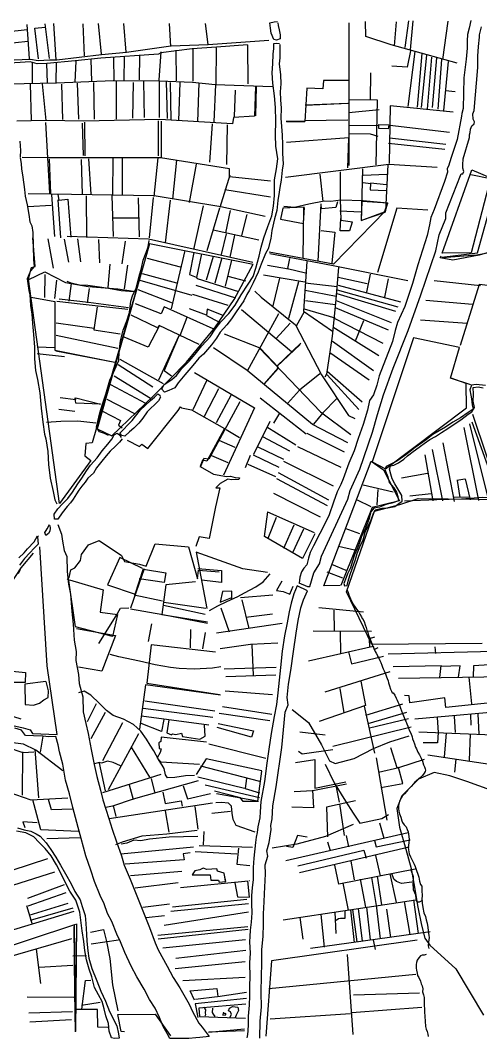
# Model space of a CAD drawing. Extents: x 633026 to 640041, y 824851 to 827423.
# Drawn here: x 636969 to 638109, y 824888 to 827410 of the extents above; entities that cross this region are included whole.
import ezdxf

# ---------------------------------------------------------------- set-up
doc = ezdxf.new("R2010")
doc.units = 0
doc.layers.get('0').update_dxf_attribs({"linetype": 'CONTINUOUS'})

msp = doc.modelspace()

# ---------------------------------------------------------------- linework, layer by layer
at = {"color": 1}
for points in [[(636991.38, 827313.99), (636985.3, 827399.39)], [(637040.63, 827314.86), (637029.82, 827401.1)], [(637057.53, 827312.16), (637051.63, 827401.84)], [(637127.36, 827321.63), (637124.07, 827400.99)], [(637170.05, 827325.79), (637162.3, 827401.5)], [(637230.72, 827330.64), (637225.28, 827401.65)], [(637341.88, 827344.71), (637338.42, 827402.24)], [(637434.04, 827349.52), (637427.5, 827401.62)], [(637782.2, 827403.83), (637782.6, 827050)], [(638051.2, 827303.9), (637887.07, 827349.42), (637824.5, 827369.52), (637823.78, 827406.62)], [(637895.65, 827346.61), (637900.94, 827406.29)], [(637922.26, 827342.24), (637931.28, 827408.04)], [(637935.15, 827337.01), (637942.3, 827408.19)], [(638015.1, 827312.65), (638028.69, 827407.75)], [(636934.61, 827353.95), (636932.91, 827380.92), (636985.46, 827387.02)], [(637013.42, 827314.05), (637004.77, 827389.97), (637029.93, 827392.78)], [(636931.81, 827310.95), (636925.87, 827351.81), (636987.19, 827358.47)], [(637531.44, 827349.23), (637454.59, 827343.49), (637394.14, 827338.87), (637316.43, 827329.52), (637311.31, 827325.86), (637167.7, 827316.31), (637104.8, 827309.64), (637034.03, 827303.08), (637010.43, 827301.87), (636993.27, 827306.59), (636930.34, 827302.84)], [(637584.39, 827359.83), (637434.05, 827348.62), (637341.87, 827345.38), (637231.4, 827330.2), (637169.39, 827324.44), (637058.67, 827311.28), (637040.91, 827310.82), (637013.03, 827309.55), (636993.64, 827312.67), (636932.5, 827309.84)], [(637316.63, 827332), (637312.16, 827261.31)], [(637353.91, 827336.09), (637354.92, 827260.08)], [(637395.71, 827339.57), (637396.32, 827258.82)], [(637453.72, 827341.46), (637452.66, 827251.02)], [(637531.45, 827348.78), (637532.5, 827252.3)], [(637934.96, 827334.08), (637926.72, 827293.71), (637889.12, 827296.36)], [(637946, 827332.43), (637928.68, 827196.56)], [(637963.16, 827327.71), (637951.65, 827194.62)], [(636997.57, 827304.85), (636998.24, 827253.8)], [(637033.81, 827303.08), (637035.12, 827254.51)], [(637057.17, 827305.41), (637056.26, 827255.24)], [(637106.16, 827308.76), (637103.71, 827256.31)], [(637143.23, 827312.84), (637144.62, 827258.2)], [(637199.4, 827317.41), (637200.61, 827260.06)], [(637225.91, 827319.78), (637224.9, 827260.38)], [(637263.89, 827322.31), (637263.11, 827262.01)], [(637975.36, 827323.37), (637961.56, 827193.62)], [(637987.57, 827318.58), (637976.9, 827190)], [(637999.97, 827316.72), (637989.45, 827193.54)], [(638011.94, 827312.83), (638003, 827189.45)], [(638028.65, 827308.1), (638017.43, 827186.49)], [(637836.03, 827279.92), (637835.56, 827212.88)], [(637593.78, 827244.78), (637451.77, 827250.11), (637395.02, 827255.43), (637313.32, 827259.08), (637198.8, 827260.27), (637057.85, 827253.91), (636937.54, 827251.87)], [(636992.86, 827252.82), (636995.18, 827161.75)], [(637022.78, 827252.32), (637032.08, 827161.34)], [(637070.93, 827251.83), (637073.43, 827164.36)], [(637109.81, 827253.92), (637113.01, 827164.66)], [(637150.05, 827255.57), (637151.7, 827164.72)], [(637205.81, 827257.88), (637206.14, 827164.54)], [(637248.35, 827255.97), (637246.82, 827167.1)], [(637274.18, 827258.56), (637275.59, 827169.05)], [(637312.64, 827259.07), (637312.93, 827168.65)], [(637330.19, 827258.4), (637332.53, 827166.43)], [(637339.9, 827255.83), (637341.36, 827162.27)], [(637363.97, 827255.7), (637360.5, 827160.95)], [(637410.55, 827254.51), (637407.77, 827158.65)], [(637451.99, 827250.56), (637448.26, 827158.06)], [(637783.2, 827260.33), (637719.76, 827260.61), (637718.46, 827239.9), (637678.62, 827241.85), (637673.64, 827158.78), (637627.3, 827159.07)], [(637551.02, 827246.47), (637548.85, 827172.43), (637496.48, 827169.27), (637493.99, 827153.49), (637314.34, 827164.39), (637126.35, 827160.11), (637032.08, 827161.34), (636959.9, 827159.71)], [(637500.98, 827237.03), (637498.24, 827171.77)], [(637553.27, 827246.27), (637551.53, 827173.59)], [(638021.96, 827235.81), (638045.83, 827233.42)], [(637779.9, 827203.37), (637674.23, 827199.51)], [(637780.79, 827203.84), (637675.14, 827199.07)], [(637850.06, 827051.56), (637853.35, 827211.77), (637782.26, 827212.4)], [(638041.34, 827181.85), (637884.8, 827197.78), (637882.18, 827055.14)], [(637857.49, 827187.75), (637782.23, 827180.46)], [(637030.79, 827157.05), (637040.98, 826981.28)], [(637121.92, 827154.88), (637124.32, 827074.83)], [(637127.95, 827157.88), (637128.16, 827073.76)], [(637310.11, 827160.96), (637310.36, 827073.91)], [(637317.55, 827159.71), (637317.6, 827070.63)], [(637444.27, 827153.73), (637437.43, 827058.04)], [(637480.74, 827151.29), (637479.57, 827052.3)], [(637672.99, 827157.42), (637627.77, 827157.95)], [(637780.22, 827162.44), (637672.94, 827160.57)], [(637855.29, 827149.26), (637782.88, 827148.08)], [(637857.29, 827151.53), (637881.59, 827150.95), (637879.93, 827140.58), (637857.19, 827142.08), (637857.06, 827151.53)], [(638031.88, 827131.57), (637884.09, 827148.96)], [(637855.43, 827122.27), (637836.01, 827127.41), (637783.36, 827128.96)], [(636967.3, 827110.33), (636969.4, 827087.18), (636968.48, 827071.43)], [(637779.75, 827044.56), (637782.37, 827118.38), (637628.21, 827106.9)], [(638020.28, 827090.03), (637881.08, 827104.38)], [(638023.27, 827101.99), (637883.15, 827118.13)], [(636968.5, 827070.08), (636970.73, 827054.59), (636971.79, 827042.23), (636975, 827021.13), (636978.77, 826990.58), (636980.78, 826974.64), (636985.8, 826952.44), (636989.93, 826929.1), (636991.97, 826910.9), (636997.28, 826900.63), (636999.97, 826884.24), (637000.2, 826850.05), (637001.53, 826817.01), (637002.66, 826799.7), (636993.8, 826789.01), (636985.74, 826769.33), (636987.02, 826757.65), (636989.72, 826740.82), (636992.11, 826730.05), (636994.03, 826703.54), (636996.79, 826681.75), (636999.12, 826658.84), (637001.27, 826631.88), (637003.94, 826600.65), (637003.87, 826571.18), (637006.5, 826542.64), (637011.07, 826519.99), (637017.13, 826487), (637019.88, 826449.47), (637024.61, 826414.89), (637028.83, 826384.58), (637032.13, 826373.38), (637036.6, 826341.5), (637038.59, 826309.8), (637042.41, 826276.11), (637050.05, 826242.47), (637054.14, 826222.51), (637058.99, 826212.68)], [(637588.54, 827011), (637487.17, 827022.26), (637487.13, 827042.05), (637316.04, 827069.49), (637041.4, 827068.79), (636972.78, 827069.91)], [(637040.08, 827066.3), (637043.01, 826980.86)], [(637119.05, 827064.87), (637121.99, 826978.53)], [(637137.25, 827066.9), (637143.58, 826978.81)], [(637197.96, 827068.83), (637197.15, 826976.82)], [(637220.9, 827068.91), (637220.56, 826975.55)], [(637309.52, 827068.95), (637299.54, 826973.45)], [(637355.26, 827063.26), (637345.97, 826966.64)], [(637404.43, 827053.33), (637386.56, 826958.4)], [(637879.08, 827051.5), (637873.16, 826937.6), (637744.65, 826805.89), (637584.78, 826835.72)], [(637625.52, 827021.61), (637881.98, 827053.11), (638001.74, 827046.37)], [(638012.76, 826823.34), (638101.5, 826833.98), (638159.9, 827044.24), (638170.93, 827043.94), (638180.34, 827029.89), (638194.11, 827043.8), (638206.44, 827046.66), (638225.23, 827038.36), (638232.05, 827033.28), (638235.19, 826865.24), (638105.63, 826827.73), (638040.08, 826815.83), (638008.96, 826821.27), (638011.59, 826826.48)], [(638203.41, 827054.95), (638232.67, 827037.56), (638238.48, 826854.7), (638099.55, 826828.1), (638013.69, 826821.11)], [(637487.57, 827026.09), (637462.98, 826946.14)], [(637710.89, 827029.03), (637718.32, 826960.75)], [(637761.43, 827034.65), (637761.43, 826966.49), (637763.02, 826914.55), (637791.41, 826910.88), (637790.97, 826909.75), (637784.51, 826888.29), (637761.34, 826888.44), (637762.95, 826919.28)], [(637816.22, 827042.12), (637812.96, 826913.64), (637870.71, 826935.54), (637878.98, 826956.8), (637815.71, 826961.36)], [(637877.14, 827027.85), (637817.79, 827025.5)], [(638084.96, 827027.72), (638133.93, 827017.57), (638085.29, 826834.21), (638013.53, 826833.03), (638087.28, 827039.23), (638135.94, 827018.5)], [(637818.02, 827007.73), (637836.27, 827005.72), (637835.35, 826989.74), (637874.97, 826988.01)], [(637875.9, 827002.64), (637836.03, 827006.62)], [(637575.29, 826924), (637465.43, 826947.74), (637300.42, 826975.03), (637044.16, 826979.07), (636988.36, 826980.14)], [(637045.98, 826977.52), (637052.96, 826874.37)], [(637061.72, 826977.96), (637063.7, 826964.26), (637086.16, 826966.81), (637093.69, 826872.88)], [(637131.48, 826975.28), (637132.84, 826872.27)], [(637195.59, 826975.67), (637198.73, 826874.04)], [(637298, 826970.73), (637287.84, 826870.94)], [(637588.38, 826971.63), (637475.68, 826989.72)], [(637044.75, 826950.97), (636988.11, 826947.97)], [(637061.44, 826965.13), (637068.3, 826871.2)], [(637260.89, 826970.24), (637262.84, 826873.54)], [(637340.14, 826964.53), (637327.37, 826858.87)], [(637421.99, 826950.09), (637397.32, 826841.8)], [(637672.16, 826947.1), (637619.34, 826944.37), (637613.17, 826917.07), (637670, 826906.13), (637672.85, 826946.2)], [(637621.29, 826949.35), (637648.32, 826946.78), (637683.75, 826955.35), (637721.44, 826963.04), (637738.33, 826961.69), (637762.35, 826965.38), (637817.71, 826963.41), (637878.07, 826957.68), (637871.41, 826933.53), (637813.63, 826914.32), (637815.25, 826961.8)], [(637670.61, 826945.5), (637668.65, 826821.31)], [(637712.99, 826955.51), (637705.87, 826813.25)], [(637754.32, 826959.88), (637750, 826946.55), (637714.73, 826943.16), (637713.68, 826954.17)], [(637196.31, 826920.57), (637260.19, 826920.74)], [(637462.1, 826944.77), (637430.88, 826839.09)], [(637488.5, 826938.6), (637477.08, 826883.11)], [(637529.79, 826929.02), (637516.98, 826876.67)], [(637760.46, 826938.14), (637812.45, 826935.45)], [(637977.95, 826939.88), (637901.86, 826944.28), (637853.8, 826784.84)], [(636989.81, 826768.04), (637029.37, 826787.23), (637080.78, 826760.69), (637136.92, 826750.41), (637210.33, 826744.63), (637254.96, 826738.02), (637146.53, 826363.19), (637130.8, 826362.08), (637128.06, 826331), (637143.29, 826319.28), (637065.95, 826213.44), (636988.67, 826768.92), (636995.94, 826797.36), (637005.58, 826800.19), (636999.7, 826870.97)], [(637545.08, 826809.55), (637286.32, 826867.33), (637084.9, 826874.57)], [(637559.65, 826864.86), (637446.17, 826890.13)], [(637478.24, 826880.88), (637466.54, 826829.89)], [(637499.42, 826877.78), (637487.32, 826822.96)], [(637713.86, 826889.16), (637748.11, 826885.11), (637740.12, 826808.53)], [(637036.39, 826868.75), (637049.95, 826795.6)], [(637077.34, 826867.72), (637088.21, 826810.95)], [(637109.94, 826868.82), (637118.12, 826811.8)], [(637545.37, 826804.61), (637288.72, 826855.88), (637158.67, 826398.22), (637195.12, 826380.48), (637298.4, 826480.14), (637380.3, 826563.32), (637450.26, 826648.15), (637498.83, 826718.07), (637545.13, 826805.96)], [(637162.38, 826866.81), (637164.94, 826809.04)], [(637228.34, 826863.19), (637220.09, 826806.62)], [(637365.28, 826798.64), (637283.79, 826820.05)], [(637376.21, 826839.27), (637342.34, 826695.54)], [(637398.54, 826834.61), (637387.56, 826780.26), (637404.52, 826773.96), (637406.81, 826770.39), (637509.36, 826738.23)], [(637417.48, 826831.49), (637405.43, 826772.62)], [(637446.36, 826824.67), (637429.14, 826766.41)], [(637467.78, 826821.13), (637450.6, 826759.05)], [(637928.98, 826764.46), (637739.75, 826802.23), (637587.08, 826831.48)], [(637635.38, 826819.74), (637630.76, 826794.71), (637675.21, 826784.05)], [(637190.18, 826805.77), (637185.31, 826748.35)], [(637234.07, 826803.65), (637225.63, 826744.61)], [(637491.92, 826815.6), (637476.35, 826751.29)], [(637633.24, 826793.85), (637580.72, 826802.6)], [(637678.44, 826812.21), (637670.16, 826689.74), (637741.89, 826640.3)], [(637756.91, 826797.5), (637749.53, 826709.45), (637741.16, 826627.47), (637727.11, 826533.03), (637722.71, 826525.77)], [(637029.23, 826780.48), (637028.86, 826723.12)], [(637356.35, 826758.93), (637271.47, 826782.1)], [(637527.02, 826763.65), (637483.45, 826775.45)], [(637673.94, 826761.32), (637571.36, 826778.86)], [(637610.82, 826771.51), (637593.96, 826702.68)], [(637828.08, 826756.83), (637756.34, 826772.53)], [(637835.64, 826780.77), (637826.55, 826736.11)], [(637879.65, 826769.21), (637870.8, 826723.88)], [(637058.21, 826766.47), (637053.63, 826721.19)], [(637094.31, 826758.17), (637089.04, 826714.24)], [(637139.24, 826745.27), (637134.31, 826709.66)], [(637394.77, 826728.62), (637265.17, 826765.37)], [(637502.38, 826721.49), (637404.12, 826753.03)], [(637658.18, 826762.23), (637632.84, 826671.25)], [(637674.63, 826759.98), (637753.71, 826750.67)], [(637756.36, 826753.86), (637910.32, 826712.7)], [(638108.89, 826752.17), (637994.19, 826764.59)], [(638240.46, 826739.97), (638105.92, 826755.51), (638058.2, 826604.56)], [(636995.55, 826724.48), (637053.74, 826713.1), (637054.2, 826592.99), (637202.6, 826563.23)], [(637237.05, 826697.52), (637137.22, 826710.82), (637064.68, 826718.87)], [(637345.99, 826709.08), (637260.29, 826742.59)], [(637483.5, 826703.7), (637396.09, 826730.44)], [(637549.84, 826738.99), (637565.33, 826723.9), (637650.14, 826655.28), (637714.98, 826531.75), (637781.76, 826431.4), (637797.61, 826423.52)], [(637674.65, 826741.08), (637751.32, 826726.8)], [(637899.38, 826688.71), (637753.72, 826732.23)], [(637904.64, 826699.35), (637754.27, 826741.68)], [(637235.3, 826693.22), (637124.24, 826705.7), (637058.69, 826713.16)], [(637158.95, 826700.54), (637150.93, 826643.52), (637216.07, 826633.59)], [(637446.7, 826645.85), (637325.42, 826699.81), (637317.77, 826682.84), (637253.79, 826707.19)], [(637471.24, 826678.34), (637431.88, 826694.47), (637429.6, 826679.82), (637387.56, 826695.23)], [(637672.11, 826695.16), (637748.2, 826673.22)], [(637674.99, 826715.67), (637748.45, 826706.07)], [(637880.87, 826642.58), (637749.24, 826697.3)], [(637888.51, 826660.23), (637751.7, 826715.33)], [(638089.25, 826706), (637973.01, 826715.93)], [(637411.45, 826606.7), (637312.31, 826653.53), (637308.32, 826648.52), (637242.91, 826679.15)], [(637311.82, 826519.68), (637362.56, 826629.44), (637365.03, 826629.48), (637381.76, 826674.24)], [(637430.06, 826678.92), (637460.64, 826663.35)], [(637640.68, 826588.58), (637516.25, 826693.11)], [(637607.94, 826682.62), (637530.63, 826541.01)], [(637671.98, 826687.96), (637651.76, 826652.15)], [(637868.04, 826609.34), (637747.33, 826671.64)], [(637151.57, 826646.23), (637057.15, 826659.38)], [(637312.77, 826652.18), (637285.57, 826600.09), (637225.85, 826625.39)], [(637636.81, 826659.61), (637602.45, 826621.81)], [(637856.52, 826578.83), (637743.11, 826650.21)], [(637818.71, 826665.6), (637798.23, 826615.17)], [(638075.71, 826658.57), (637959.93, 826667.38)], [(637209.81, 826596.61), (637057.09, 826629.46)], [(637361.88, 826629.89), (637325.24, 826542.58), (637343.41, 826529.54)], [(637607.43, 826550.8), (637562.5, 826598.12), (637474.32, 826632.49)], [(638085.16, 826506.59), (638034.08, 826523.46), (638056.47, 826599.59), (637942.97, 826623.05), (637840.41, 826315.89), (637873.49, 826298.78), (638074.21, 826450.41), (638073.63, 826510.48), (638036.11, 826523.26)], [(637054.58, 826598.39), (637010.01, 826600.5)], [(637780.41, 826363.45), (637692.53, 826409.08), (637531.06, 826542.82), (637447.09, 826598.62)], [(637561.37, 826598.1), (637712.37, 826439.94), (637787.79, 826383.8)], [(637664.01, 826610.03), (637604.25, 826553.45), (637607.26, 826547.2), (637572.9, 826508.73)], [(637661.8, 826606.85), (637604.26, 826552.78)], [(637843.51, 826541.99), (637742.24, 826613.98)], [(637077.81, 826576.2), (637010.45, 826584.09)], [(637202.84, 826562.33), (637056.48, 826590.32)], [(637323.65, 826509.49), (637216.24, 826569.48)], [(637833.25, 826518.46), (637735.63, 826586)], [(637211.23, 826557.27), (637296.76, 826501.94)], [(637607.68, 826549), (637572.23, 826508.27)], [(637200.8, 826529.24), (637291.51, 826473.97)], [(637429.95, 826516.96), (637396.04, 826444.99)], [(637399.99, 826537.49), (637548.7, 826450.15), (637472.4, 826283.14)], [(637710.67, 826534.16), (637660.14, 826494.13), (637630.22, 826460.45)], [(637815.75, 826463.79), (637728.59, 826540.02)], [(637806.99, 826445.68), (637729.15, 826531.93)], [(637191.86, 826507.52), (637278.4, 826461.43)], [(637459.68, 826497.34), (637423.92, 826428.26)], [(637067.22, 826475.51), (637105.98, 826470.4), (637106.14, 826474.9), (637167.08, 826459.29), (637106.32, 826461.18), (637104.57, 826474.66)], [(637183.34, 826471.65), (637251.52, 826435.88)], [(637491.37, 826482.01), (637453.82, 826412.91)], [(637562.55, 826474.62), (637677.1, 826385.49)], [(637752.2, 826472.63), (637717.79, 826437.76), (637695.22, 826409.57)], [(637103.67, 826440.68), (637064.01, 826446.23)], [(637172.04, 826441.58), (637217.11, 826418.56), (637212.09, 826407.02), (637220.71, 826400.83)], [(637233.27, 826369.96), (637263.84, 826354.17), (637269.61, 826360.09), (637284.6, 826349.72), (637359.84, 826443.83), (637365.57, 826452.68), (637368.08, 826450.02), (637392.66, 826445.17), (637474.69, 826399.24), (637431, 826317.91), (637419.95, 826320.01), (637413.85, 826305.08), (637447.4, 826285.51), (637479.42, 826279.85), (637489.3, 826280.88), (637500.82, 826277.21), (637511.63, 826276.68), (637509.66, 826272.16), (637491.67, 826271.69), (637483.1, 826273.38), (637463.44, 826263), (637452.79, 826252.29), (637463.15, 826251.52), (637451.84, 826204.81), (637436.91, 826126.11), (637411.88, 826130.73), (637403.42, 826106.77)], [(637512.52, 826464.52), (637441.14, 826333.56), (637435.43, 826323.14), (637423.27, 826324.55), (637413.88, 826302.61)], [(637155.34, 826411.67), (637111.18, 826417.38), (637068.68, 826415.92), (637033.85, 826413.44)], [(637586.49, 826416.23), (637546.4, 826334.72)], [(637611.19, 826436.8), (637596.21, 826412.31)], [(638088.82, 826434.18), (638158.18, 826227.87)], [(637478.55, 826396.36), (637511.88, 826376.56)], [(637650.92, 826357.25), (637579.7, 826402.42)], [(638067.41, 826401.39), (638103.92, 826220.76)], [(638081.46, 826410.42), (638127.92, 826224.03)], [(638157.87, 826221.19), (638088.27, 826414.38)], [(637460.68, 826370.26), (637499.83, 826352.55)], [(637636.5, 826342.66), (637569.67, 826377.99)], [(637772.16, 826340.4), (637679.1, 826386.64)], [(637621.7, 826322), (637558.08, 826352.87)], [(637763.9, 826302.28), (637656.15, 826353.72)], [(637988.68, 826347.07), (638014.53, 826219.7)], [(638044.23, 826217.75), (638015.93, 826363.56)], [(637442.51, 826332.23), (637483.01, 826314.32)], [(637538.11, 826332.14), (637525.7, 826301.38)], [(637610.26, 826302.28), (637546.65, 826333.15)], [(637744.27, 826255.68), (637621.54, 826317.05)], [(637760.77, 826010.38), (637720.96, 826009.4), (637837.91, 826317.88), (637868.35, 826296.23), (637907.85, 826219.36), (637840.56, 826203.16), (637762.35, 826010.4)], [(637970.72, 826333.47), (637990.44, 826220.01)], [(637601.57, 826278.77), (637532.78, 826310.03)], [(637729.38, 826207.57), (637603.88, 826274.3)], [(637733.25, 826221.34), (637608.41, 826289.2)], [(637977.86, 826287.49), (637913.48, 826275.88)], [(638050.51, 826271.2), (638070.27, 826274.58)], [(638050.98, 826270.09), (638057.57, 826228.33)], [(638071.17, 826274.15), (638082.93, 826221.81)], [(638112.59, 825866.79), (637839.68, 825863.82), (637776.51, 825994.39), (637846.54, 826193.79), (637908.64, 826210.59), (637954.57, 826225.38), (638104, 826223.77), (638223.96, 826221.99), (638240.21, 826235.26), (638346.57, 826240.28), (638527.89, 826243.37)], [(637892.49, 826240.98), (637818.22, 826258.44)], [(637853.07, 826210.07), (637855.5, 826247.46)], [(637712.44, 826179.01), (637596.72, 826237.76)], [(637838.06, 826204.92), (637804.32, 826221.35)], [(637920.45, 826219.3), (638000.28, 826223.29), (638061.92, 826224.33), (638114.74, 826228.86), (638177.13, 826224.29), (638230.96, 826220.29)], [(637933.72, 826232.45), (637986.22, 826237.52)], [(638081.41, 826229.14), (638041.31, 826227.94)], [(637698.58, 826138.11), (637668.12, 826076.75), (637573.37, 826131.51), (637581.79, 826192.35)], [(637697.42, 826140.34), (637582.26, 826191.46)], [(637602.22, 826178.68), (637581.54, 826126.44)], [(637061.25, 826160.97), (637071, 826137.48), (637073.27, 826119.51), (637077.62, 826096.4), (637083.66, 826081.64), (637085.05, 826044.54), (637088.16, 826013.31), (637092.77, 825988.18), (637096.48, 825945.72), (637099.14, 825914.48), (637102.14, 825874.26), (637107.23, 825846.88), (637106.4, 825824.15), (637112.71, 825789.82), (637114.8, 825767.58), (637123.34, 825734.18), (637124.72, 825697.53), (637130.73, 825668.37), (637136.45, 825643.7), (637144.17, 825603.99), (637151.19, 825566.51), (637158.33, 825536.92), (637167.32, 825503.29), (637173.04, 825478.85), (637187.59, 825433.38), (637196.04, 825406.27), (637206.58, 825374.92), (637218.96, 825340.22), (637225.79, 825317.36), (637241.09, 825282.93), (637255.97, 825246.01), (637272.04, 825204.16), (637288.78, 825162.99), (637302.77, 825125.38), (637309.75, 825107.93), (637332.33, 825067.51), (637347.33, 825038.92), (637364.09, 825013.27), (637387.1, 824973.54), (637395.22, 824954.75), (637411.13, 824925.72), (637418.91, 824915.92), (637428.97, 824903.23), (637436.3, 824893.21), (637413.62, 824890.43), (637403.51, 824889.4), (637386.44, 824887.82), (637361.46, 824888.39), (637339.19, 824888.1), (637332.51, 824900.16), (637322.6, 824918.25), (637313.54, 824939.95), (637302.44, 824963.42), (637288.43, 824984.83), (637275.27, 825010.3), (637257.1, 825040.88), (637243.48, 825067.47), (637227.51, 825101.22), (637217.04, 825127.85), (637207.79, 825146.85), (637195.01, 825177.95), (637184.62, 825198.05), (637176.43, 825221.79), (637166.04, 825242.12), (637152.54, 825276.81), (637143.62, 825305.03), (637131.23, 825340.64), (637119.19, 825383.44), (637111.86, 825410.79), (637099.06, 825460.33), (637090.29, 825493.95), (637080.39, 825528.24), (637073.8, 825567.29), (637065.97, 825598.46), (637062.59, 825615.51), (637056.47, 825636.35), (637039.39, 825635.22), (637024.53, 825636.6), (637001.12, 825637.86), (636981.76, 825638.73), (636971.24, 825652.09), (636954.75, 825656.82)], [(637646.56, 826159.24), (637621, 826101.77)], [(637670.08, 826149.88), (637642.74, 826090.81)], [(637809.47, 826138.39), (637773.52, 826151.41)], [(637084.41, 826024.74), (637089.52, 826030.2), (637093.76, 826049.15), (637104.05, 826054.01), (637117.53, 826071.96), (637120.03, 826087.06), (637137.94, 826110.92), (637163.9, 826121.16), (637219.27, 826084.32), (637227.11, 826069.81), (637264.09, 826062.65), (637280.8, 826057.92), (637302.34, 826112.86), (637385.21, 826105.86), (637401.96, 826046.92), (637407.63, 826026.3), (637409.82, 826047.92), (637461.39, 826043.88)], [(636818.44, 825673.47), (636866, 825666.45), (636872.34, 825680.48), (636975.66, 825657.55), (636992.6, 825652.6), (636998.57, 825643.23), (637059.79, 825640.89), (637035.5, 825811.07), (637017.21, 826106.18)], [(637000.55, 826089.99), (636969.76, 826054.04), (636941.76, 826010.48), (636926.8, 825968.22), (636913.24, 825922.38), (636904.09, 825882.44), (636893.84, 825840.7), (636891.06, 825813.22), (636879.62, 825776.62), (636858.85, 825747.78), (636841.68, 825719.89), (636969.52, 825679.96)], [(637581.3, 826042.54), (637519.54, 826051.62), (637404.28, 826092.84), (637431.09, 825953.05)], [(637796.51, 826097.71), (637757.02, 826106.41)], [(637271.43, 826051.95), (637214.84, 826079.09), (637184.91, 826011.67), (637253.15, 825988.27), (637274.13, 826051.76)], [(636964.1, 826039.57), (636968.69, 826049.53)], [(637275.26, 826051.55), (637241.45, 825954.15)], [(637273.92, 826050.85), (637329.15, 826041.46), (637324.97, 826017.34), (637262.99, 826026.64)], [(637408.64, 826051.96), (637467.42, 826047.11), (637467.36, 826017.42), (637417.35, 826022.83)], [(637437.23, 825947.96), (637457.77, 825959.7), (637480.58, 825970.13), (637507.41, 825982.63), (637524.16, 825991.62), (637552.07, 826007.06), (637570.13, 826019.45), (637587.87, 826038.58)], [(637767.96, 826028.25), (637728.62, 826042.81)], [(637775.59, 826047.03), (637740.51, 826061.87)], [(637090.05, 826023.91), (637174.27, 825999.38), (637166.46, 825943.72), (637209.27, 825938.43), (637196.95, 825883.38), (637105.53, 825907.82), (637087.74, 826028.6)], [(637403, 826019.49), (637329.1, 826011.32), (637319.27, 825937.86), (637432.2, 825920)], [(637616.67, 826020.74), (637603.26, 825997.39), (637619.93, 825995.36), (637635.99, 825988.82), (637644.96, 826008.06)], [(637492.41, 825977.26), (637493.06, 825996.16), (637469.45, 825995.17), (637464.17, 825969.01), (637493.04, 825980.19)], [(637320.85, 825971.62), (637250.93, 825986.22)], [(637427.94, 825953.46), (637323.83, 825967.61)], [(637594.63, 825986.48), (637513.97, 825979.57)], [(637517.63, 825974.89), (637534.77, 825903.59)], [(637163.43, 825866.52), (637206.17, 825934.79), (637216.94, 825953.83), (637237.62, 825955)], [(637241.7, 825952.58), (637321.52, 825937.89), (637432.47, 825917.08)], [(637426.34, 825937.92), (637323.25, 825960.4)], [(637465.48, 825955.08), (637485.84, 825895.07)], [(637527.65, 825931.38), (637593.23, 825939.67)], [(637818.55, 825944), (637708.58, 825954.48)], [(637745.28, 825949.13), (637746.56, 825896.76)], [(637293.93, 825914.8), (637285.74, 825871.06)], [(637617.61, 825915.7), (637454.84, 825891.73)], [(637108.06, 825903.36), (637204.78, 825886.41), (637170.64, 825797.56), (637112.92, 825807.82)], [(637390.16, 825901), (637389.41, 825855.78)], [(637426.7, 825893.61), (637419.81, 825853.03)], [(637694.35, 825897.94), (637839.09, 825897.23)], [(637760.83, 825896.66), (637762.19, 825840.94)], [(637452.54, 825844.92), (637292.82, 825863.05), (637281.69, 825768.43), (637462.47, 825739.78)], [(637606.55, 825867.42), (637539.33, 825864.28), (637463.45, 825853.38)], [(637542.05, 825863.19), (637545.29, 825788.11)], [(637846.15, 825881.79), (637833.09, 825878.13), (637834.07, 825856.07)], [(637465.61, 825808.87), (637444.96, 825805.23), (637399.56, 825802.6), (637361.98, 825804.13), (637340.79, 825807.23), (637302.92, 825813.7), (637264.1, 825822.86), (637212.46, 825832.98), (637191.01, 825839.44)], [(637682.79, 825823.4), (637842.9, 825859.63), (637845.56, 825851.45), (637855.47, 825856.15)], [(637781.47, 825846.1), (637789.34, 825815.74), (637868.25, 825835.28)], [(638141.8, 825846.4), (637879.73, 825839.79)], [(637995.68, 825858.45), (637997.42, 825841.99)], [(638054.61, 825782.73), (638058.37, 825811.14), (638012.26, 825809.35), (638011.1, 825811.11), (637892.53, 825808.89)], [(638010.65, 825811.54), (638007.56, 825782.48)], [(638156.83, 825815.55), (638091.82, 825811.29), (638090.93, 825783.62)], [(636889.16, 825803.29), (636981.28, 825794.39), (636980.93, 825769.86), (636923.35, 825769.55), (636913.03, 825784.26), (636902.02, 825783.89), (636889.31, 825792.05)], [(637602.4, 825806.63), (637474.01, 825802.69)], [(637601.3, 825787.94), (637477.41, 825783.84)], [(637883.92, 825795.97), (637723.47, 825746.12)], [(637032.18, 825772.56), (636979.64, 825765.35), (636980.52, 825715.42), (637001.47, 825713.67), (637015.79, 825718.81), (637027.16, 825727.06), (637037.2, 825733.04), (637038.33, 825749.48), (637032.41, 825772.12)], [(637464.51, 825738.68), (637278.38, 825764.11), (637263.63, 825654.15)], [(637812.46, 825772.82), (637824.18, 825712.68), (637708.75, 825673.07)], [(638170.3, 825784.21), (637905.5, 825779.99)], [(638080.01, 825783.35), (638086.1, 825716.6)], [(637400.1, 825539.88), (637377.85, 825538.46), (637351.59, 825534.52), (637333.61, 825533.38), (637328.56, 825540.74), (637324.98, 825556.44), (637319.92, 825564.69), (637311.18, 825579.42), (637299.43, 825600.64), (637290.02, 825614.91), (637281.06, 825629.19), (637266.84, 825649.47), (637248.63, 825665.65), (637224.38, 825679.27), (637198.63, 825687.71), (637181.82, 825700.53), (637164.94, 825717.86), (637143.08, 825738.26), (637127.2, 825747.95), (637113.09, 825743.94)], [(637593.39, 825739.25), (637476.08, 825748.28)], [(637771.11, 825694.44), (637760.71, 825755.28)], [(638196.46, 825726.21), (638022.98, 825707.93), (638020.17, 825731.72), (637933.5, 825719.58), (637931.74, 825737.15), (637920.58, 825737.55)], [(637156.85, 825717.07), (637134.5, 825672.24)], [(637450.19, 825699.12), (637277.11, 825723.61)], [(637820.44, 825710.8), (637846.46, 825594.59)], [(637824.31, 825689.27), (637916.16, 825717.37)], [(637178.96, 825695.1), (637143.61, 825630.07)], [(637436.03, 825664.07), (637268.83, 825686.38)], [(637445.23, 825683.09), (637272.85, 825705.56)], [(637587.05, 825674.84), (637461.06, 825693.19)], [(637591.79, 825690.64), (637469.17, 825709.5)], [(637642.01, 825703), (637682.49, 825671.14), (637715.18, 825615.55), (637735.07, 825575.76), (637748.43, 825568.96), (637795.97, 825581.52), (637843.34, 825606.23), (637884.52, 825622.76), (637931.8, 825637.56)], [(637925.84, 825695.31), (637829.52, 825667.76)], [(638207.53, 825702.17), (637946.1, 825678.63)], [(638043.57, 825686.58), (638045.9, 825646.05)], [(638084.27, 825690.92), (638085.16, 825663.73)], [(638101.87, 825691.79), (638104.41, 825642.35)], [(637221.59, 825669.79), (637171.99, 825576.01)], [(637324.05, 825678.12), (637318.15, 825648.12), (637268.39, 825668.16)], [(637336.43, 825677.38), (637331.9, 825645.38), (637343.22, 825640.35), (637345.89, 825642.64), (637354.23, 825640.95), (637367.91, 825644.28), (637370.72, 825635.99), (637413.76, 825629.59), (637426.49, 825636.95), (637425.23, 825664.38)], [(637458.92, 825668.42), (637545.98, 825650.45), (637541.47, 825634.42), (637456.35, 825658.27)], [(637834.01, 825657.17), (637930.45, 825680.26)], [(638001.29, 825682.87), (638003.98, 825645.7), (638001.93, 825620.01), (637967.13, 825620.72)], [(637018.75, 825596.93), (637024.97, 825637.05)], [(637261.76, 825642.65), (637185.98, 825504.21)], [(637429.83, 825622.15), (637317.87, 825634.62), (637316.66, 825624.03), (637311.76, 825620.37), (637312.62, 825606.66), (637317.81, 825605.38), (637315.45, 825596.8), (637307.53, 825583.42), (637316.66, 825573.2), (637412.56, 825567.49)], [(637724.06, 825639.77), (637661, 825646.93)], [(637936.98, 825659.23), (637743.26, 825611.25)], [(638242.39, 825635.01), (637956.23, 825647.21)], [(638023.85, 825644.85), (638018.39, 825585.18)], [(638081.26, 825576.45), (638083.66, 825642.74)], [(637074.01, 825551.32), (637006.98, 825602.4), (636976.87, 825617.3), (636949.84, 825620.32), (636939.98, 825617.26), (636934.06, 825588.62), (636922.98, 825507.49)], [(637002.33, 825596.94), (636975.8, 825595.69), (636936.72, 825608.9)], [(637242.85, 825609.56), (637288.6, 825535.04)], [(637576.58, 825581.8), (637435.97, 825617.06)], [(636974.2, 825597.7), (636972.92, 825490.61)], [(637004.72, 825603.72), (637013.27, 825484.17)], [(637743.23, 825603.45), (637666.56, 825592.44), (637657.7, 825599.13)], [(637862.13, 825509.79), (637916.73, 825520.04), (637905.97, 825559.02), (637902.41, 825558.72), (637886.49, 825608.05)], [(637978.57, 825590.45), (638279.81, 825545.17)], [(637216.92, 825563.33), (637198.81, 825571.64), (637184.82, 825574.83), (637169.59, 825570.36), (637164.17, 825571.63), (637152.51, 825568.78)], [(637179.72, 825501.21), (637165.09, 825570.3)], [(637567.09, 825550.63), (637429.03, 825580.75), (637404.35, 825541.74)], [(637561.82, 825524.24), (637416, 825562.36)], [(637650.79, 825571.76), (637698.11, 825578.93), (637698.05, 825508.25), (637775.04, 825524.17)], [(637723.7, 825567.51), (637746.36, 825521.46), (637774.65, 825475.71), (637793.28, 825445.8), (637809.8, 825421.72), (637864.1, 825432.8), (637880.85, 825442.69)], [(637850.09, 825582.86), (637876.36, 825429.19)], [(637855.85, 825547.77), (637906.64, 825559.04), (637969.69, 825579.75)], [(638047.5, 825580.09), (638044.28, 825547.68)], [(637316.85, 825541.71), (637172.36, 825496.84)], [(637524.47, 825507.33), (637408.49, 825535.04)], [(637565.97, 825550.62), (637556.15, 825476.03), (637454.69, 825494.49)], [(638134.53, 825503.23), (638074.62, 825524.26), (638033.03, 825538.33), (637994, 825546.58), (637955.28, 825530.77), (637913.53, 825489.26), (637901.58, 825457.6), (637908.04, 825411.33), (637923.84, 825356.86), (637937.08, 825309.56), (637943.88, 825272.07), (637953.2, 825213.69), (637963.03, 825169.05), (637971.11, 825136.75), (637983.04, 825118.91), (638047.5, 825060.82), (638115.86, 824945.84)], [(637409.5, 825526.51), (637247.92, 825480.96), (637196.86, 825463.64), (637180.71, 825460.28)], [(637238.45, 825516.6), (637247.93, 825480.29)], [(637292.91, 825532.17), (637301, 825498.31)], [(637372.32, 825514.1), (637382.43, 825481.61), (637439.84, 825494.52)], [(637561.22, 825484.42), (637426.74, 825515.94)], [(637529.1, 825531.91), (637525.38, 825506.89), (637561.05, 825496.79)], [(637776.76, 825517.75), (637693.74, 825501.9), (637646.76, 825499.19)], [(637750.52, 825514.43), (637758.88, 825473.6)], [(637086.6, 825483.56), (636995.8, 825478.31), (636919.87, 825504.98), (636910.99, 825427.48)], [(637321.92, 825498.36), (637327.69, 825470.09), (637367.41, 825477.14), (637369.85, 825463.23)], [(637558.41, 825475.16), (637520.62, 825475.34), (637513.98, 825484.47), (637450.11, 825500.28)], [(637692.83, 825502.77), (637695.01, 825459.12), (637640.99, 825461.37)], [(637112.66, 825401.12), (637019.04, 825404.84), (636999.84, 825479.04)], [(637096.86, 825456.25), (637045.6, 825454.23), (637038.51, 825480.45)], [(637444.65, 825470.96), (637188.95, 825432.27)], [(637198.87, 825464.8), (637205.3, 825437.66)], [(637401.34, 825462.74), (637408.61, 825406.38)], [(637550.41, 825399.48), (637503.41, 825415.73), (637496.02, 825430.48), (637493.56, 825446.41), (637491.76, 825463.26), (637484.69, 825471.27), (637467.12, 825472.61), (637453.41, 825471.98)], [(637798.71, 825476.81), (637727.07, 825461.23), (637729.97, 825387.72)], [(637759.2, 825469.38), (637771.15, 825390.95)], [(637327.7, 825452.1), (637336.28, 825398.9)], [(637489.23, 825450.63), (637443.41, 825445.53)], [(637010.03, 825422.27), (636974.69, 825424.5), (636979.37, 825410.61)], [(637793.42, 825418.35), (637724.51, 825388.63), (637653.66, 825369.69), (637592.81, 825359.88)], [(637858.24, 825422.29), (637869.64, 825384.66)], [(637118.05, 825384.78), (637033.95, 825382.99)], [(637407.07, 825403.66), (637331.62, 825393.89), (637269.82, 825389.25), (637220.54, 825374.21), (637204.2, 825367.47)], [(637408.62, 825388.61), (637337.34, 825386.77), (637288.82, 825381.63), (637267.27, 825377.97), (637249.93, 825379.54), (637232.27, 825371.66), (637218.58, 825369.23)], [(637423.3, 825401.17), (637421.94, 825368.09)], [(637929.53, 825397.49), (637626.39, 825328.56)], [(637679.38, 825386.71), (637655.65, 825390.81), (637643.65, 825361.31), (637628.22, 825363.39)], [(637776.27, 825391.08), (637781.65, 825362.67)], [(637397.72, 825362.37), (637217.55, 825344.92)], [(637543.73, 825360.92), (637411.63, 825365.48)], [(637509.11, 825359.12), (637504.9, 825320.15), (637537.33, 825316.98)], [(637931.74, 825361.64), (637660.57, 825298.4)], [(637729.84, 825375.01), (637736.38, 825353.76)], [(637846.16, 825378.29), (637850.32, 825363.22), (637934.41, 825380.21)], [(637035.81, 825332.91), (636858.16, 825275.24)], [(637389.36, 825348.32), (637371.85, 825345.38), (637374.74, 825330.8), (637228.23, 825319.65)], [(637505.03, 825344.44), (637401.48, 825350.27)], [(637656.35, 825316.13), (637819.98, 825354.46), (637825.14, 825334.96)], [(637849.06, 825341.34), (637860.54, 825291.23)], [(637476.89, 825277.71), (637473.48, 825297.69), (637456.77, 825302.64), (637455.12, 825308.24), (637431.08, 825306.35), (637421.81, 825309.83), (637413.31, 825305.67), (637401.19, 825303.71), (637394.36, 825293.5), (637439.35, 825293.19), (637440.87, 825279.94), (637459.54, 825279.96), (637461.62, 825275.71), (637477.57, 825277.27), (637473.94, 825296.57)], [(637947.34, 825307.17), (637757.59, 825269.99), (637747.96, 825317.69)], [(637787.19, 825327.57), (637796.13, 825280.74)], [(637053.13, 825300.43), (636862.6, 825239.62)], [(637368.38, 825301.7), (637241.88, 825291.26)], [(637810.59, 825282.43), (637823.86, 825213.4)], [(637850.97, 825217.41), (637839.69, 825286.93)], [(637852.98, 825290.37), (637863.87, 825218.84)], [(637884.52, 825295.6), (637899.84, 825225.07)], [(637938.54, 825275.06), (637913.42, 825271.78), (637900.8, 825277.04), (637893.97, 825282.9), (637889.18, 825296.38)], [(637935.79, 825305.55), (637941.76, 825289.19), (637940.81, 825273.11), (637941.88, 825256.86), (637947.76, 825244.07), (637948.88, 825234.73), (637951.08, 825226.98), (637957.56, 825226.25), (637965.7, 825230.91)], [(637077.57, 825268.97), (636986.5, 825234.74)], [(637359.75, 825273.92), (637252.86, 825260.36)], [(637533.35, 825277.56), (637365.31, 825261.4)], [(637500.11, 825273.97), (637506.42, 825239.19), (637536.13, 825237.78), (637532.66, 825278.9)], [(637781.89, 825206.36), (637768.45, 825272.93)], [(637081.28, 825249.18), (636986.84, 825216.23)], [(637529.67, 825232.52), (637345.7, 825213.23)], [(637943.16, 825231.7), (637954.56, 825148.13)], [(636997.67, 825172.92), (636984.6, 825216.63)], [(637086, 825222.49), (636989.72, 825192.86)], [(637098.48, 825211.34), (636993.07, 825180.42)], [(637338.62, 825221.23), (637272.38, 825212.93)], [(637533.65, 825221.33), (637341.12, 825202.59)], [(637948.54, 825230.49), (637619.49, 825181.44)], [(637786.78, 825206.92), (637795.66, 825126.2)], [(637803.21, 825127.5), (637792.78, 825207.74)], [(637805.66, 825210.06), (637815.44, 825129.13)], [(637836.08, 825132.76), (637826.77, 825213.25)], [(637850.06, 825218.28), (637860.33, 825135.35)], [(637886.79, 825138.23), (637876.83, 825208.45)], [(637920.06, 825227.79), (637933.89, 825145.4)], [(637100.87, 825202.46), (636883.21, 825136.48)], [(637326.18, 825192.27), (637280.81, 825187.18)], [(637533.69, 825200.86), (637324.92, 825168.41)], [(637661.25, 825188.03), (637668.6, 825133.8)], [(637712.81, 825195.31), (637721.7, 825114.14)], [(637747.9, 825201.07), (637750.75, 825148.07)], [(637772.56, 825204.79), (637773.04, 825185.18), (637767.47, 825185.05), (637762.11, 825185.36), (637757, 825184.57), (637751.53, 825180.42)], [(637105.46, 825170.87), (636869.95, 825092.96)], [(637101.54, 825165.66), (637102.49, 825002.6), (637104.5, 824904.7)], [(637101.9, 825170.36), (637105.35, 824906.72)], [(637107.44, 825172.24), (637105.61, 824905.16)], [(637142.27, 825151.61), (637174.8, 825157.88), (637182.39, 825128.29), (637190.14, 825086.33), (637196.86, 825020.74), (637210.08, 824956.35)], [(637532.37, 825164.4), (637309.51, 825143.02)], [(637532.91, 825157.89), (637310.3, 825134.48)], [(637095.62, 825135.22), (636935.62, 825088.58)], [(637212.04, 825131.61), (637144.24, 825121.49)], [(637526.5, 825132.38), (637321.4, 825111.91)], [(637951.6, 825131.32), (637591.13, 825080.39), (637576.75, 824893.66)], [(637984.34, 825152.2), (637687.66, 825111.08)], [(637842.56, 825132.47), (637847.82, 825108.74)], [(637019.55, 825024.52), (637009.08, 825109.77)], [(637527.74, 825106.08), (637353.9, 825086.24)], [(637132.31, 825093.05), (637098.64, 825091.77)], [(637778.13, 825096.38), (637792.7, 824898.11)], [(637099.06, 825068.8), (637015.03, 825064.37)], [(637525.86, 825078.16), (637352.66, 825061.03)], [(637120.88, 824960.54), (637129.86, 825031.43), (637143.44, 825032.79)], [(637525.93, 825039.02), (637371.05, 825030.91)], [(637948.46, 825046.67), (637584.63, 825011.44)], [(637400.03, 824982.7), (637389.14, 825006.4), (637455.43, 825012.23), (637457.71, 824992.24), (637528.88, 825003.07)], [(636985.8, 824991.11), (637101.6, 824990.31)], [(637529.31, 824987.56), (637401.94, 824974.41), (637408.68, 824940.53)], [(637456.6, 824991.1), (637402.47, 824984.99)], [(637957.39, 825000.66), (637794.33, 824995.11)], [(636989.86, 824951.92), (637097.56, 824954.77)], [(637185.29, 824915.09), (637160.51, 824915.98), (637159.71, 824960.14), (637104.39, 824959.58)], [(637166.32, 824976.99), (637120.26, 824970.13)], [(637527.02, 824972.91), (637411.08, 824963.28), (637412.71, 824942.38), (637526.8, 824938.49)], [(637423.42, 824965.92), (637427.56, 824959), (637426.76, 824951.79), (637427.5, 824946.63), (637425.96, 824943.68)], [(637444.37, 824963.27), (637443.84, 824952.24), (637446.59, 824948.45), (637450.94, 824942.66)], [(637472.89, 824950.37), (637470.84, 824951.7), (637470.47, 824946.07), (637477.44, 824946.61), (637477.62, 824949.99), (637473.35, 824949.03), (637473.07, 824953.53)], [(637487.87, 824940.22), (637491.82, 824947.25), (637489.26, 824954.19), (637484.72, 824957.05), (637486.66, 824963.6), (637494.25, 824967.53), (637501.24, 824966.94), (637507.33, 824965.67), (637509.01, 824957.6), (637505.95, 824950.81), (637503.09, 824945.82), (637501.79, 824941.98), (637501.15, 824939.5)], [(637963.5, 824964.52), (637789.73, 824951.85)], [(636991.84, 824929.2), (637095.25, 824934.87)], [(637226.73, 824905.06), (637218.4, 824905.63), (637209.97, 824947.36), (637302.64, 824948.13), (637340.46, 824894.64)], [(637786.4, 824948.88), (637587.88, 824936.11)], [(637524.47, 824911.01), (637434.59, 824903.31)], [(637524.29, 824907.41), (637435.48, 824904.22)]]:
    msp.add_lwpolyline(points, dxfattribs=at)
at = {"color": 4}
for points in [[(637606.98, 827403.76), (637607.29, 827397.02), (637610.14, 827386.03), (637612.55, 827373.47), (637612.45, 827364.02), (637603.5, 827360.75), (637596.95, 827362.47), (637590.45, 827377.9), (637588.49, 827390.25), (637587.18, 827403.73), (637597.72, 827406.34), (637605.82, 827406.45)], [(638084.67, 827409.61), (638080.43, 827390.44), (638076.81, 827374.65), (638076.12, 827358.67), (638075.69, 827340.44), (638073.12, 827313.64), (638067.65, 827267.45), (638066.18, 827191.4), (638062.74, 827179.21), (638062.3, 827178.76), (638061.71, 827172.68), (638051, 827114.72), (638036.52, 827069.77), (638029.16, 827048.3), (638026.53, 827042.65), (638027.1, 827033.43), (638019.53, 827010.61), (637993.9, 826941.44), (637986.06, 826921.54), (637982.26, 826903.27), (637976.53, 826876.66), (637953.87, 826804.38), (637940.53, 826758.31), (637921.49, 826701.38), (637903.12, 826661.09), (637897.54, 826641.23), (637890.47, 826614.36), (637858.07, 826529.58), (637852.3, 826506.56), (637843.4, 826482.15), (637833.69, 826468.08), (637829.05, 826444.62), (637817.83, 826408.71), (637805.91, 826374.36), (637795.97, 826343.64), (637782.87, 826313.33), (637768.54, 826274.45), (637762.88, 826259.98), (637753.9, 826241.86), (637744.56, 826216.55), (637733.95, 826184.91), (637726.73, 826169.3), (637695.14, 826108.6), (637686.37, 826091.39), (637682.96, 826077.62), (637678.22, 826061.59), (637671.36, 826053.17), (637665.41, 826043.65), (637661.3, 826031), (637659.48, 826015.9)], [(637659.02, 826016.57), (637679.83, 826007.4), (637686.13, 826007.71), (637696.03, 826041.58), (637709.68, 826063.58), (637714.83, 826082.54), (637779.77, 826223.98), (637785.57, 826244.98), (637809.61, 826298.38), (637841.24, 826389.9), (637853.71, 826433.7), (637868.59, 826482.26), (637892.02, 826548.25), (637929.25, 826641.42), (637960.7, 826729.79), (637998.4, 826838.7), (638006.42, 826878.85), (638022.76, 826918.88), (638022.8, 826933.05), (638058.93, 827025.08), (638061.12, 827029.16), (638064.94, 827029.88), (638067.12, 827035.31), (638065.2, 827043.83), (638064.65, 827051.47), (638066.25, 827066.79), (638081.53, 827119.4), (638081.89, 827125.93), (638083.61, 827132.25), (638083.95, 827140.35), (638087.44, 827148.5), (638093.45, 827153.3), (638094.06, 827158.48), (638090.37, 827164.96), (638090.21, 827177.77), (638092.79, 827186.36), (638102.18, 827293.1), (638102.27, 827320.77), (638104.19, 827345.09), (638106.14, 827368.06), (638106.06, 827373.91), (638110.97, 827393.99)], [(637611.96, 827349.84), (637611.44, 827338.59), (637611.49, 827317.22), (637609.67, 827301.68), (637612.96, 827274.5), (637613.92, 827252.25), (637612.83, 827232.89), (637613.33, 827212.42), (637614.72, 827191.97), (637613.7, 827166.99), (637615.99, 827146.78), (637617.63, 827125.2), (637618.38, 827102.27), (637618, 827079.77), (637619.46, 827054.15), (637617.64, 827038.83), (637615.27, 827014.05), (637611.47, 826995.33), (637609.81, 826984.06), (637606.71, 826963.78), (637604.34, 826939), (637598.53, 826918.46), (637591.95, 826888.9), (637589.28, 826869.3), (637582.65, 826844.02), (637576.5, 826832.24), (637565.6, 826806), (637557.54, 826786.33), (637545.29, 826759.62), (637536.76, 826741.51), (637530.16, 826730.4), (637522.04, 826715.23), (637503.28, 826687.99), (637492.03, 826670.52), (637480.31, 826655.52), (637464.13, 826637.08), (637454.43, 826622.33), (637442.05, 826605.75), (637422.56, 826583), (637411.22, 826572.73), (637395.71, 826555.2), (637376.45, 826531.78), (637359.84, 826511.77), (637351.67, 826499.96), (637336.47, 826492.79), (637325.5, 826489.04), (637318.88, 826496.15), (637325.03, 826507.71), (637344.2, 826520.33), (637355.55, 826529.93), (637369.04, 826547.2), (637387.25, 826565.66), (637401.86, 826582.95), (637418.01, 826603.63), (637438.63, 826626.17), (637451.2, 826645.24), (637465.36, 826663.42), (637485.11, 826683.92), (637500.81, 826704.37), (637515.77, 826729.99), (637532.97, 826756.08), (637545.54, 826775.37), (637552.46, 826795.93), (637560.62, 826825.28), (637565.72, 826847.84), (637571.72, 826871.09), (637582.14, 826899.12), (637591.47, 826925.34), (637595.88, 826949.24), (637598.68, 826975.59), (637598.17, 827014.28), (637602.98, 827042.01), (637606.48, 827066.35), (637601.34, 827098), (637600.53, 827124.98), (637602.09, 827160.54), (637600.97, 827194.04), (637598.57, 827222.35), (637594.55, 827254.24), (637592.41, 827280.08), (637594.15, 827302.15), (637595.41, 827325.56), (637596.34, 827340.19), (637597.08, 827352.35), (637604.05, 827353.11), (637610.81, 827352.3)], [(637186.78, 826381.72), (637176.82, 826386.08), (637164.84, 826390.42), (637157.04, 826402.02), (637166.02, 826437.9), (637171.81, 826459.35), (637180.7, 826483.98), (637190.15, 826518.3), (637199.34, 826537.77), (637212.89, 826567.41), (637213.72, 826589.92), (637216.98, 826615.6), (637223.6, 826642.68), (637232.74, 826665.75), (637239.45, 826685.86), (637242.67, 826714.24), (637247.19, 826730.27), (637255.98, 826745.46), (637263.45, 826776.37), (637268.82, 826795.56), (637272.82, 826815.86), (637280.22, 826834.85), (637284.98, 826849.09), (637287.7, 826864.64)], [(637252.26, 826737.54), (637239.21, 826737.81), (637218.71, 826740.02), (637186.7, 826745.44), (637164.61, 826748.98), (637136.22, 826752.87), (637114.83, 826753.94), (637094.75, 826759.08), (637084.8, 826762.54)], [(638121.13, 826504.94), (638097.92, 826507.56), (638086.7, 826505.83), (638082.35, 826494.53), (638084.54, 826481.51), (638086.24, 826472.54), (638088.24, 826457.49), (638090.4, 826446.72), (638077.91, 826438.68), (638059.64, 826425.62), (638040.44, 826414.8), (638022.16, 826402.18), (637990.68, 826383.77), (637974.2, 826371.18), (637946.57, 826351.48), (637923.64, 826333.85), (637901.8, 826317.82), (637884.59, 826309.72), (637875.43, 826304.87), (637871.93, 826297.4), (637878.92, 826279.28), (637882.48, 826265.15), (637894.35, 826251.59), (637900.34, 826241.09), (637904.3, 826230.8), (637905.79, 826220.02), (637888.78, 826213.72), (637874.87, 826210.84), (637858.32, 826204.1), (637844.4, 826201.67), (637836.87, 826192.79), (637832.4, 826173.84), (637822.16, 826148.06), (637814.93, 826133.8), (637809.74, 826118.21), (637804.32, 826102.16), (637796.67, 826085.64), (637790.61, 826067.79), (637786.96, 826054.02), (637779.52, 826038.63), (637775.81, 826029.81), (637770.39, 826014.89), (637772.03, 826009.51), (637778.55, 826010.05), (637780.88, 826021.1), (637785.42, 826034.43), (637791.92, 826053.64), (637798.65, 826072.17), (637803.14, 826089.33), (637809.68, 826105.61), (637817.76, 826123.49), (637823.37, 826141.78), (637831.89, 826160.79), (637837.59, 826172.56), (637843.03, 826186.58), (637847.61, 826197.21), (637864.42, 826201.71), (637878.81, 826202.57), (637896.53, 826205.95), (637906.33, 826213.06), (637914.8, 826219.02), (637913.95, 826232.73), (637906.36, 826245.45), (637896.92, 826261.52), (637890.24, 826273.8), (637886.26, 826285.45), (637882.94, 826298), (637885.76, 826306.13), (637894.06, 826307.82), (637905.68, 826313.6), (637918.6, 826323.21), (637927.73, 826330.76), (637941.97, 826342.19), (637947.55, 826345.86), (637960.47, 826355.03), (637969.38, 826361.45), (637982.98, 826371.3), (637997.27, 826379.14), (638012.44, 826388.56), (638027.6, 826399.11), (638048.78, 826412.88), (638059.71, 826420.45), (638078.42, 826434.42), (638087.34, 826439.93), (638093.73, 826450.59), (638091.04, 826466.53), (638091.26, 826483.85), (638090.6, 826500.04), (638102.72, 826502), (638115.35, 826499.69)], [(637316.22, 826476.55), (637310.72, 826467.03), (637302.29, 826458.14), (637290.94, 826448.77), (637283.18, 826440.12), (637272.14, 826424.68), (637262.4, 826412.41), (637249.53, 826399.41), (637239.07, 826390.5), (637227.74, 826379.56), (637219.85, 826381.48), (637215.27, 826387.04), (637225.49, 826396.85), (637234.13, 826407.08), (637245.45, 826418.48), (637254.08, 826429.62), (637266.47, 826444.85), (637277.8, 826455.57), (637290.91, 826467.89), (637300.92, 826476.57), (637309.36, 826484.33), (637313.9, 826481.47), (637315.07, 826477.88)], [(637221.3, 826373.4), (637214.67, 826364.76), (637204.22, 826354.95), (637191.34, 826342.64), (637181.59, 826331.26), (637170.97, 826317.85), (637157.24, 826301.7), (637149.55, 826287.87), (637135.99, 826275.55), (637129.15, 826265.56), (637120.96, 826255.78), (637113.88, 826246.47), (637107.48, 826237.16), (637099.56, 826224.01), (637093.15, 826214.93), (637084.51, 826205.36), (637072.56, 826190.14), (637061.75, 826174.25), (637053.65, 826174.36), (637052.58, 826186.95), (637061.86, 826199.67), (637073.17, 826211.96), (637086.71, 826225.64), (637097.97, 826241.53), (637111.21, 826261.5), (637121.36, 826276.03), (637132.83, 826293.73), (637142.08, 826308.25), (637158.94, 826326.24), (637171.09, 826343.27), (637185.71, 826360.11), (637195.67, 826372.84), (637200.93, 826383.03), (637208.52, 826387.18), (637214.65, 826382.76), (637218.79, 826376.51)], [(637041.93, 826158.69), (637042.92, 826152.4), (637041.89, 826144.74), (637038.37, 826138.62), (637031.91, 826134.04), (637029.57, 826141.21), (637032.42, 826146.19), (637035.07, 826150.28), (637040.55, 826161.37)], [(636965.16, 826078.5), (636978.27, 826091.04), (636986.69, 826100.6), (637002.65, 826118.58), (637011.45, 826133.32), (637012.84, 826130.19)], [(637011.26, 826130.84), (637013.08, 826112.42), (637003.09, 826102.17), (636992.22, 826090.78), (636979.36, 826076.66), (636966.75, 826060.3)], [(637562.09, 824889.24), (637562.9, 824930.87), (637566.25, 824966.23), (637565.34, 825001.53), (637566.12, 825044.5), (637566.87, 825072.63), (637567.31, 825107.95), (637570.01, 825141.5), (637570.97, 825171.43), (637571.09, 825196.63), (637573.17, 825226.57), (637573.58, 825246.6), (637575.85, 825295.67), (637575.1, 825318.37), (637581.79, 825339.83), (637579.37, 825352.85), (637585.17, 825373.84), (637590.15, 825405.4), (637589.57, 825415.51), (637592.72, 825432.43), (637594.32, 825464.61), (637602.47, 825511.73), (637616.71, 825608.87), (637625.23, 825696.03), (637631.96, 825714.57), (637629.7, 825732.31), (637632.86, 825765.87), (637639.17, 825799.24), (637645.51, 825846.79), (637652.34, 825891.64), (637657.1, 825923.42), (637663.66, 825954.77), (637670.6, 825974.21), (637680.2, 825996.83), (637654.62, 826009.09), (637646.55, 825989.64), (637639.89, 825966.38), (637634.99, 825944.95), (637629.96, 825917.66), (637622.96, 825885.18), (637617.38, 825847.54), (637613.65, 825806.55), (637606.6, 825743.93), (637603.16, 825715.54), (637597.92, 825686), (637589.94, 825643.16), (637584.6, 825604.62), (637579.65, 825570.37), (637573.96, 825524.63), (637564.94, 825475.25), (637562.58, 825449.35), (637562.33, 825434.27), (637557.21, 825412.61), (637555.83, 825398.42), (637552.83, 825386.69), (637551.66, 825373.62), (637546.99, 825335.1), (637545.5, 825311.69), (637545.44, 825281.99), (637543.24, 825261.04), (637541.47, 825242.13), (637541.74, 825221.88), (637542.25, 825199.62), (637540.53, 825176.66), (637537.87, 825156.83), (637537.41, 825140.62), (637536.46, 825127.34), (637538.18, 825099.47), (637536.7, 825075.38), (637536.94, 825039.84), (637536.76, 825019.15), (637536.65, 824993.73), (637535.83, 824970.77), (637533.49, 824943.3), (637533.29, 824924.18), (637532.19, 824905.27), (637530.56, 824892.87), (637529.69, 824890.16)], [(637777.78, 825999.69), (637780.57, 825993.43), (637782.68, 825986.71), (637786.41, 825976.86), (637792.64, 825964.8), (637799.75, 825954.09), (637804.11, 825948.08), (637807.09, 825943.84), (637810.08, 825938.71), (637813.99, 825932.46), (637815.61, 825928.66), (637816.07, 825928.22), (637820.22, 825920.62), (637823.25, 825912.34), (637825.13, 825905.84), (637827.24, 825899.57), (637829.57, 825893.75), (637831.68, 825886.81), (637834.25, 825880.09), (637836.57, 825874.5), (637839.16, 825865.99), (637842.4, 825858.83), (637844.49, 825853.69), (637848.19, 825846.31), (637850.26, 825842.74), (637853.27, 825836.26), (637853.97, 825834.69), (637857.88, 825828.22), (637859.73, 825824.42), (637862.05, 825819.05), (637864.38, 825812.56), (637866.24, 825808.09), (637867.87, 825803.83), (637869.73, 825798.91), (637871.6, 825794.21), (637873.92, 825788.62), (637875.78, 825783.92), (637877.86, 825779.9), (637879.96, 825774.3), (637880.92, 825769.36), (637883.27, 825761.52), (637885.86, 825753.23), (637888.4, 825748.09), (637890.25, 825744.52), (637892.5, 825743.87), (637896.18, 825738.3), (637899.64, 825731.37), (637901.96, 825726.23), (637904.04, 825722.21), (637906.58, 825717.29), (637907.97, 825713.71), (637910.55, 825705.87), (637913.34, 825699.39), (637915.9, 825692.67), (637918.22, 825686.85), (637919.85, 825683.28), (637921.49, 825678.35), (637923.8, 825673.66), (637926.12, 825667.84), (637928.9, 825662.03), (637930.54, 825657.1), (637932.88, 825649.93), (637935.88, 825644.57), (637939.37, 825635.4), (637940.56, 825630.69), (637942.66, 825624.64), (637945.23, 825617.7), (637948.03, 825609.87), (637949.89, 825605.62), (637953.37, 825597.57), (637957.73, 825590.65), (637959.35, 825587.75), (637962.12, 825582.16), (637965.36, 825575.23), (637967.96, 825566.04), (637970.05, 825560.67), (637971.91, 825556.2), (637972.63, 825552.38), (637971.77, 825549.45), (637969.57, 825545.59), (637964.94, 825539.23), (637960.05, 825534.22), (637955.6, 825530.34), (637950.26, 825525.99), (637946.48, 825522.57), (637942.72, 825518.47), (637937.39, 825512.55), (637933.18, 825508.22), (637928.74, 825503.67), (637925.87, 825499.8), (637920.76, 825494.34), (637915.88, 825489.1), (637912.36, 825483.66), (637909.06, 825477.76), (637906.7, 825469.18), (637905.64, 825464.45), (637905.5, 825458.15), (637906.26, 825451.41), (637908.15, 825444.24), (637911.19, 825435.95), (637914, 825426.99), (637915.86, 825422.74), (637919.53, 825417.62), (637924.32, 825412.06), (637927.11, 825405.57), (637929.43, 825400.2), (637930.64, 825393.92), (637931.38, 825388.76), (637931.71, 825380.89), (637930.92, 825372.33), (637929.71, 825361.97), (637930.24, 825355.45), (637932.17, 825345.8), (637935.2, 825337.75), (637939.81, 825329.48), (637944.44, 825319.87), (637947.21, 825314.06), (637950.49, 825304.21), (637953.3, 825295.47), (637956.34, 825287.41), (637958.03, 825277.99), (637960.17, 825269.47), (637963.38, 825265.01), (637963.53, 825253.32), (637964.12, 825243.2), (637963.81, 825232.63), (637964.15, 825223.41), (637966.1, 825212.19), (637968.52, 825199.17), (637972.68, 825190.68), (637974.37, 825182.15), (637976.51, 825173.41), (637978, 825162.86), (637979.45, 825155.45), (637980.5, 825143.55), (637981.7, 825138.16), (637979.83, 825126.67), (637979.49, 825117.66), (637980.48, 825111.15)], [(636961.61, 825409.93), (636978.32, 825404.75), (636994.34, 825401.36), (637007.47, 825395.01), (637017.67, 825389.3), (637032.28, 825372.62), (637043.97, 825356.13), (637056.37, 825337.4), (637068.56, 825317.09), (637080.54, 825295.65), (637094.8, 825271.32), (637104.06, 825251.88), (637116.47, 825231.57), (637122.09, 825215.22), (637128.91, 825192.37), (637130.74, 825172.82), (637132.89, 825146.53), (637133.12, 825129.22), (637135.91, 825105.19), (637138.4, 825087.22), (637145.71, 825061.23), (637158.48, 825031.03), (637168.5, 825005.07), (637179.84, 824980.47), (637189.4, 824954.96), (637207.42, 824919.2), (637211.95, 824899.47), (637213.21, 824889.36), (637201.76, 824887.86), (637194.76, 824889.57), (637188.7, 824906.14), (637186.87, 824925.01), (637180.55, 824944.04), (637176.71, 824961.99), (637171.52, 824980.14), (637162.31, 824996.44), (637152.17, 825014.75), (637145.53, 825040.53), (637139.43, 825060.02), (637132.38, 825082.65), (637128.7, 825106.22), (637125.71, 825128), (637122.21, 825154.94), (637118.94, 825180.99), (637115.98, 825200.97), (637106.13, 825230.98), (637091.67, 825252.84), (637078.29, 825278.53), (637069.96, 825295.74), (637057.97, 825318.08), (637045.08, 825340.4), (637030.21, 825358.87), (637014.95, 825373.74), (637002.16, 825387.97), (636982.02, 825397.6), (636959.25, 825401.35)], [(637536.03, 825279.39), (637536.48, 825279.62)], [(637974.16, 825096), (637969.45, 825094.81), (637964.28, 825094.74), (637960.25, 825092.89), (637956.27, 825087.67), (637952.08, 825081.76), (637950.35, 825076.12), (637949.06, 825071.6), (637949.18, 825062.6), (637949.92, 825057.44), (637951.59, 825050.04), (637953.02, 825043.98), (637955.79, 825039.07), (637960.18, 825029.91), (637961.61, 825023.63), (637963.93, 825018.93), (637966.05, 825011.09), (637965.26, 825003.43), (637967.6, 824996.49), (637969.27, 824989.31), (637968.94, 824980.09), (637968.84, 824970.19), (637969.85, 824961.88), (637970.18, 824954.46), (637971.01, 824942.55), (637972.06, 824930.87), (637972.91, 824917.61), (637974.57, 824911.1), (637976.67, 824905.51), (637978.33, 824899.23), (637979.08, 824893.39)]]:
    msp.add_lwpolyline(points, dxfattribs=at)

doc.saveas('drawing.dxf')
